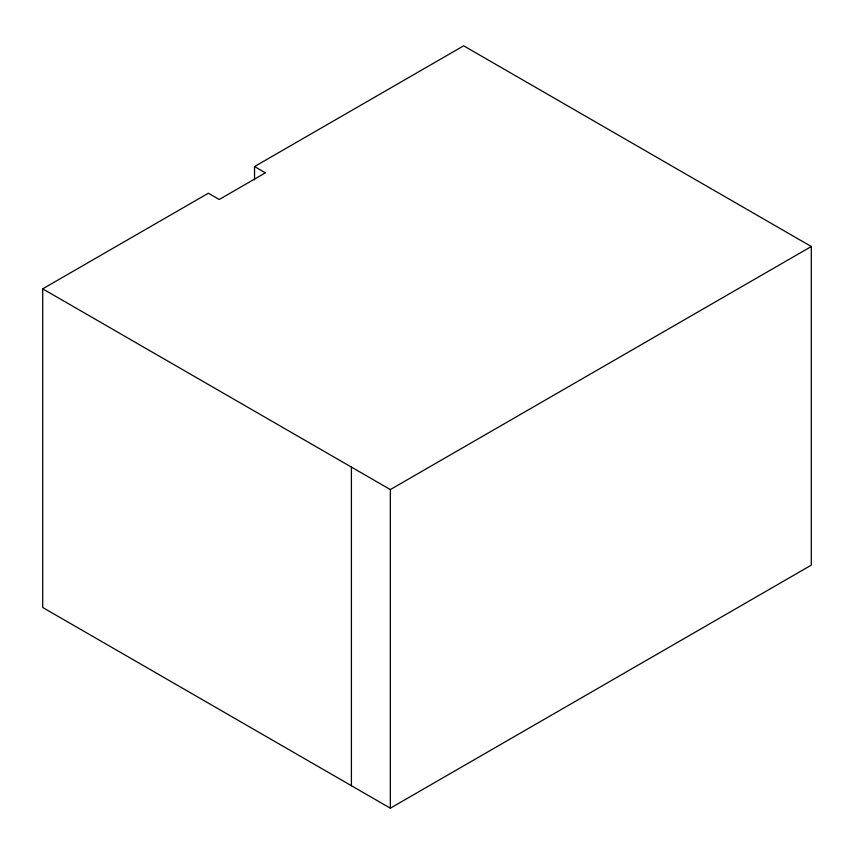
<?xml version="1.0" encoding="UTF-8"?>
<svg xmlns="http://www.w3.org/2000/svg" width="854" height="854" viewBox="0 0 854 854"><rect width="100%" height="100%" fill="white"/><g stroke="black" fill="none" stroke-linecap="round" stroke-linejoin="round"><path stroke-width="1.28" d="M254.545 166.551L463.669 45.817L811.3 246.518L811.3 565.145L390.331 808.183L42.7 607.482L42.7 288.855L208.365 193.207L219.232 199.484L265.402 172.828L254.545 166.551L254.545 179.884M42.7 288.855L390.331 489.566L811.3 246.518M390.331 489.566L390.331 808.183M351.41 467.085L351.41 785.712"/></g></svg>
